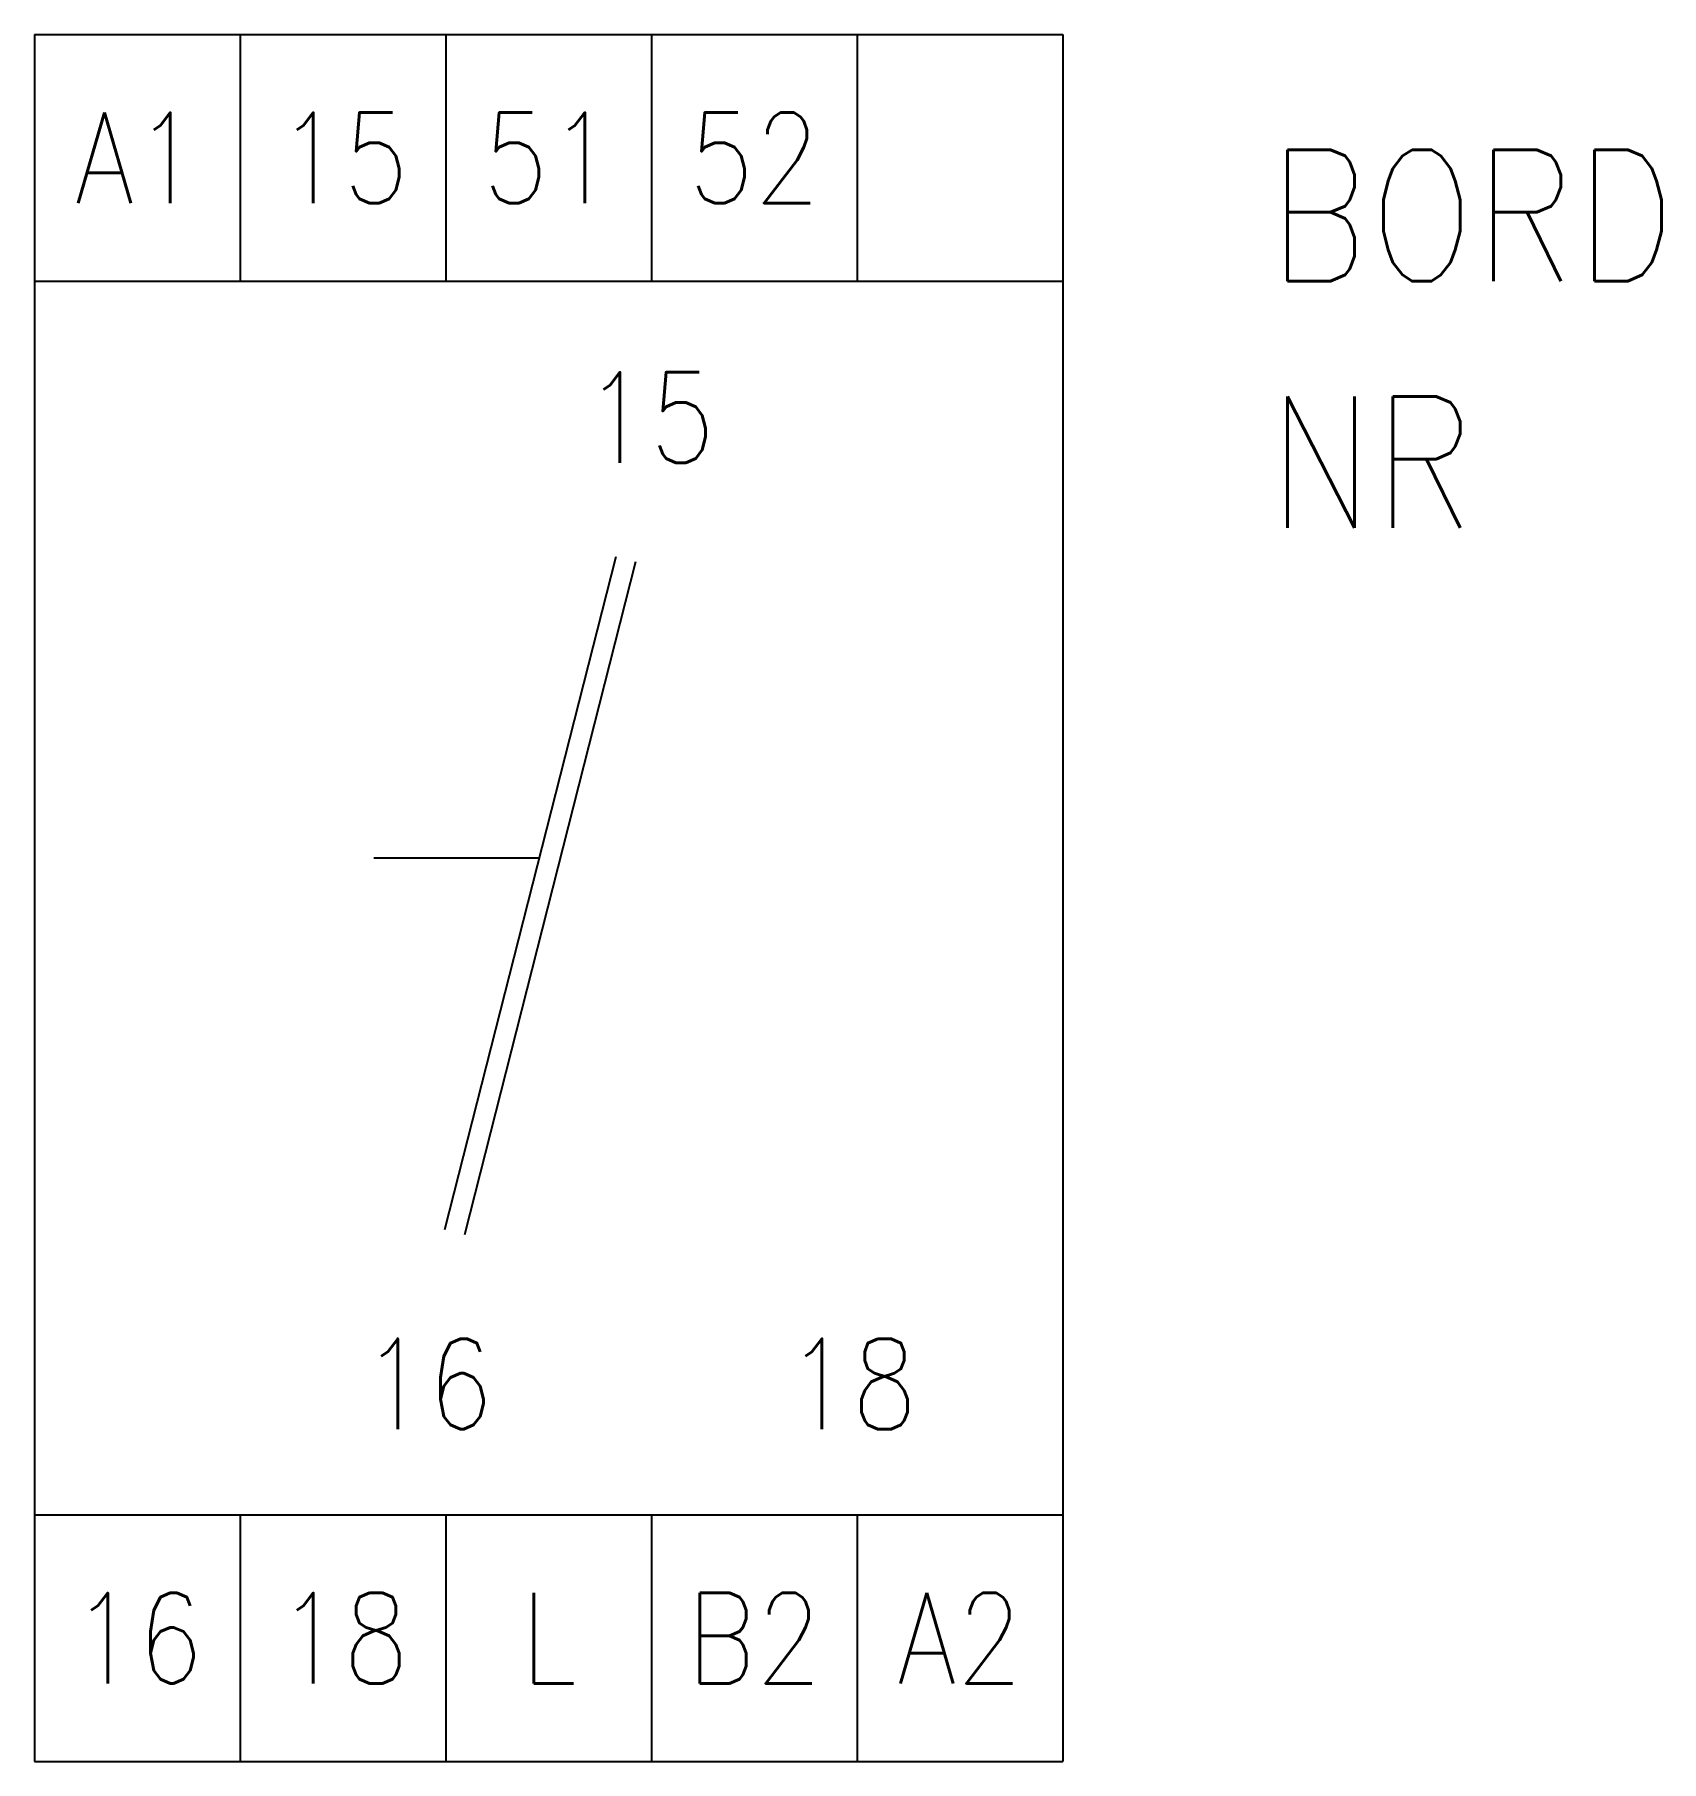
# Model space of a CAD drawing. Extents: x 337.5 to 377.1, y 192 to 234.
import ezdxf
from ezdxf.enums import TextEntityAlignment as Align

# ---------------------------------------------------------------- set-up
doc = ezdxf.new("R2010")
doc.units = 0
doc.header["$LTSCALE"] = 6
doc.linetypes.add('DASHED', pattern=[0])
for name, color, linetype in [('1', 7, 'CONTINUOUS'), ('11', 3, 'DASHED'), ('12', 2, 'DASHED')]:
    doc.layers.add(name, color=color, linetype=linetype)
doc.styles.get("Standard").update_dxf_attribs({"font": 'simplex', "width": 0.85})

msp = doc.modelspace()

# ---------------------------------------------------------------- linework, layer by layer
at = {"layer": '1', "color": 0}
for p, q in [((337.5, 234), (362.5, 234)), ((337.5, 234), (337.5, 192)), ((342.5, 234), (342.5, 228)), ((347.5, 234), (347.5, 228)), ((352.5, 234), (352.5, 228)), ((357.5, 234), (357.5, 228)), ((362.5, 234), (362.5, 192)), ((337.5, 228), (362.5, 228)), ((351.632, 221.296), (347.471, 204.93)), ((352.116, 221.172), (347.956, 204.807)), ((345.749, 213.979), (349.747, 213.979)), ((337.5, 198), (362.5, 198)), ((342.5, 198), (342.5, 192)), ((347.5, 198), (347.5, 192)), ((352.5, 198), (352.5, 192)), ((357.5, 198), (357.5, 192)), ((337.5, 192), (362.5, 192))]:
    msp.add_line(p, q, dxfattribs=at)

# ---------------------------------------------------------------- texts
at = {"layer": '1', "color": 0, "width": 0.85}
for s, p in [('A1', (340, 231)), ('15', (345, 231)), ('51', (350, 231)), ('52', (355, 231)), ('15', (352.455, 224.685)), ('16', (347.054, 201.179)), ('18', (357.365, 201.179)), ('16', (340, 195)), ('18', (345, 195)), ('L', (350, 195)), ('B2', (355, 195)), ('A2', (360, 195))]:
    msp.add_text(s, height=2.2, dxfattribs=at).set_placement(p, align=Align.MIDDLE)
at = {"layer": '11', "color": 0, "width": 0.85}
msp.add_attdef('BORD', (367.5, 228), '', height=3.2, dxfattribs=at)
at = {"layer": '12', "color": 0, "width": 0.85}
msp.add_attdef('NR', (367.5, 222), '-F', height=3.2, dxfattribs=at)

doc.saveas('drawing.dxf')
